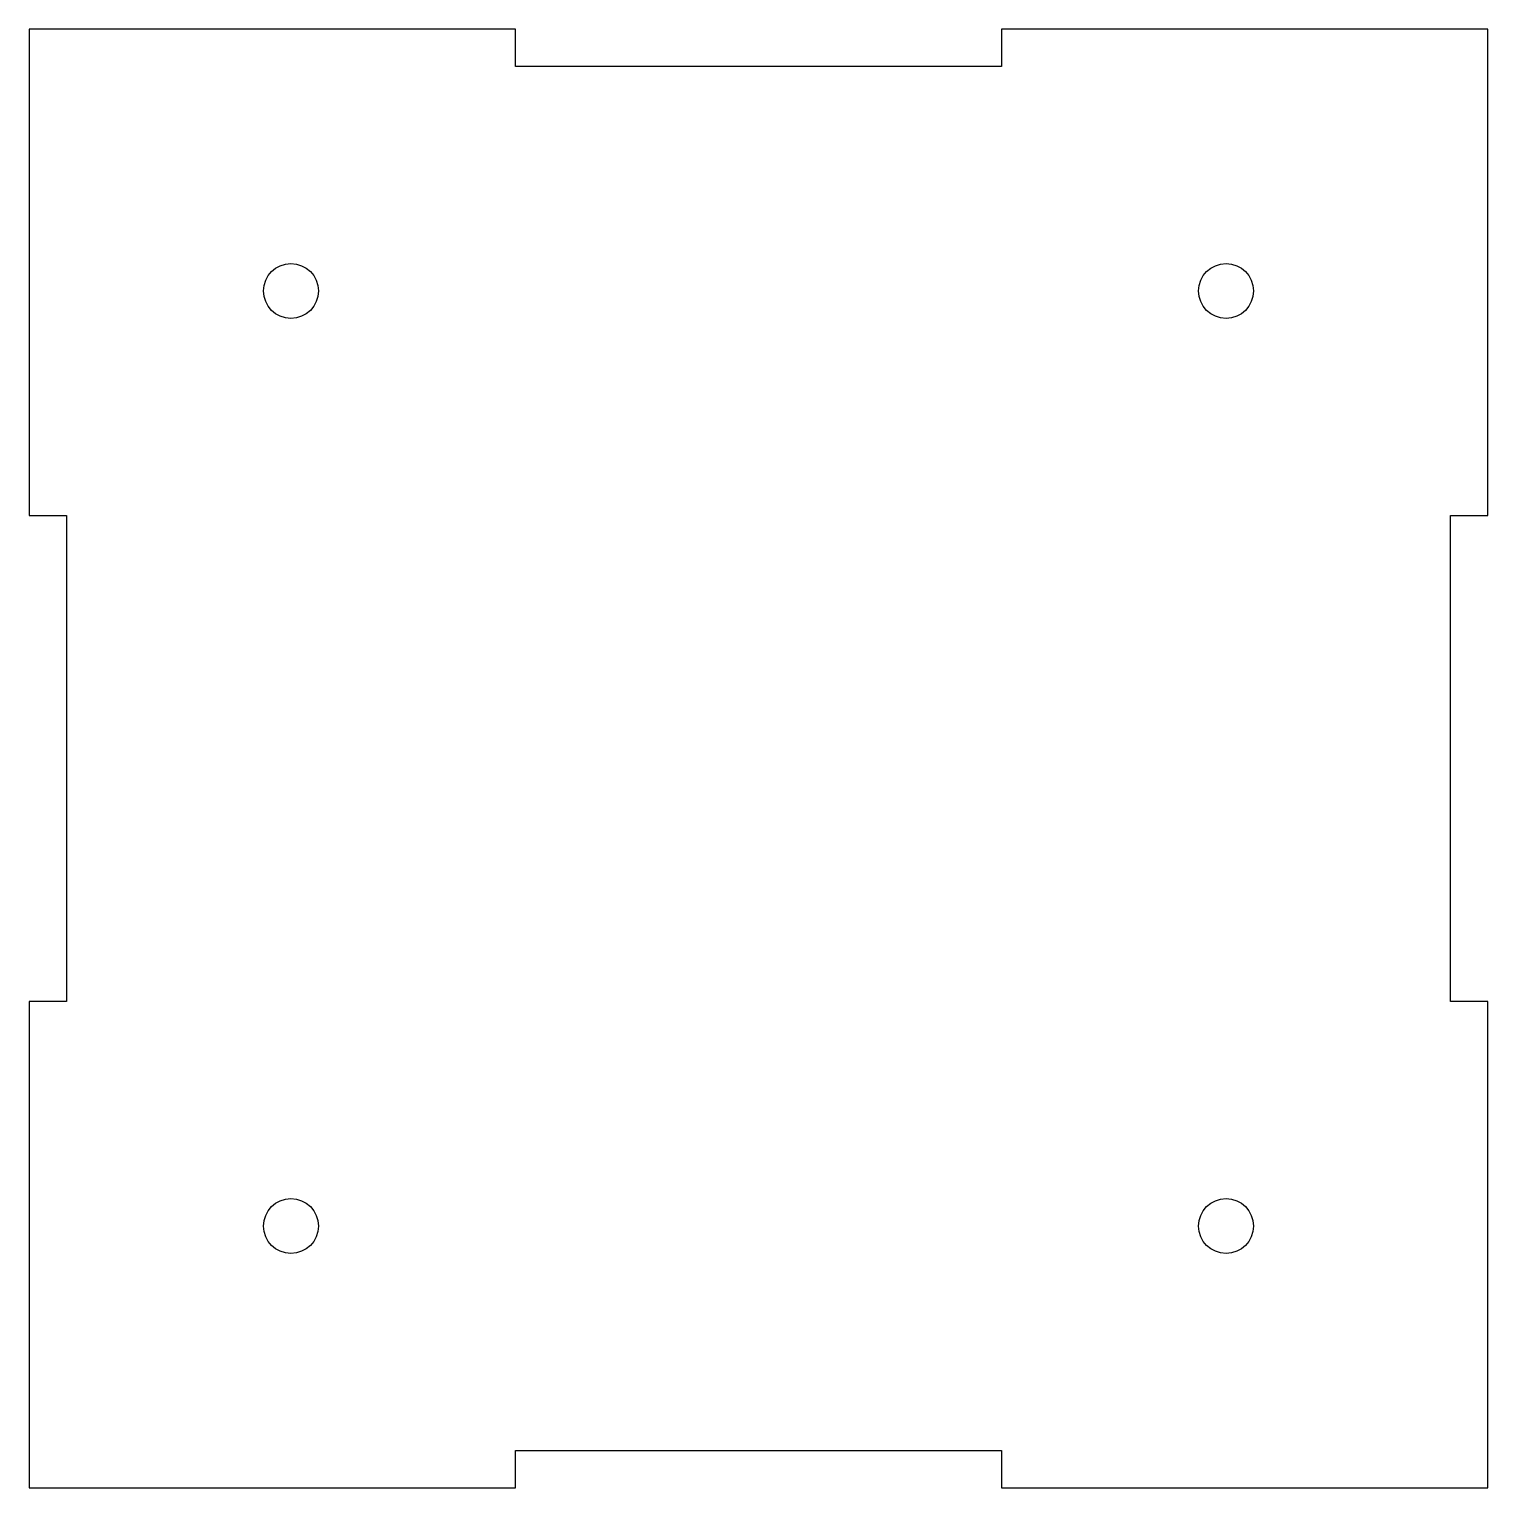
# Model space of a CAD drawing. Header units: millimetres. Extents: x -58 to 58, y -58 to 58.
import ezdxf

# ---------------------------------------------------------------- set-up
doc = ezdxf.new("R2010")
doc.units = ezdxf.units.MM

msp = doc.modelspace()

# ---------------------------------------------------------------- linework, layer by layer
at = {"color": 7, "linetype": 'Continuous', "lineweight": 25}
for p, q in [((-19.5, 58.5), (-58.5, 58.5)), ((-58.5, 58.5), (-58.5, 19.5)), ((-19.5, 55.5), (-19.5, 58.5)), ((58.5, 58.5), (19.5, 58.5)), ((19.5, 58.5), (19.5, 55.5)), ((58.5, 19.5), (58.5, 58.5)), ((19.5, 55.5), (-19.5, 55.5)), ((-58.5, 19.5), (-55.5, 19.5)), ((-55.5, 19.5), (-55.5, -19.5)), ((55.5, -19.5), (55.5, 19.5)), ((55.5, 19.5), (58.5, 19.5)), ((-55.5, -19.5), (-58.5, -19.5)), ((-58.5, -19.5), (-58.5, -58.5)), ((58.5, -19.5), (55.5, -19.5)), ((58.5, -58.5), (58.5, -19.5)), ((-19.5, -58.5), (-19.5, -55.5)), ((-19.5, -55.5), (19.5, -55.5)), ((19.5, -55.5), (19.5, -58.5)), ((-58.5, -58.5), (-19.5, -58.5)), ((19.5, -58.5), (58.5, -58.5))]:
    msp.add_line(p, q, dxfattribs=at)
for centre in [(-37.5, 37.5), (37.5, 37.5), (-37.5, -37.5), (37.5, -37.5)]:
    msp.add_circle(centre, 2.2, dxfattribs=at)

doc.saveas('drawing.dxf')
